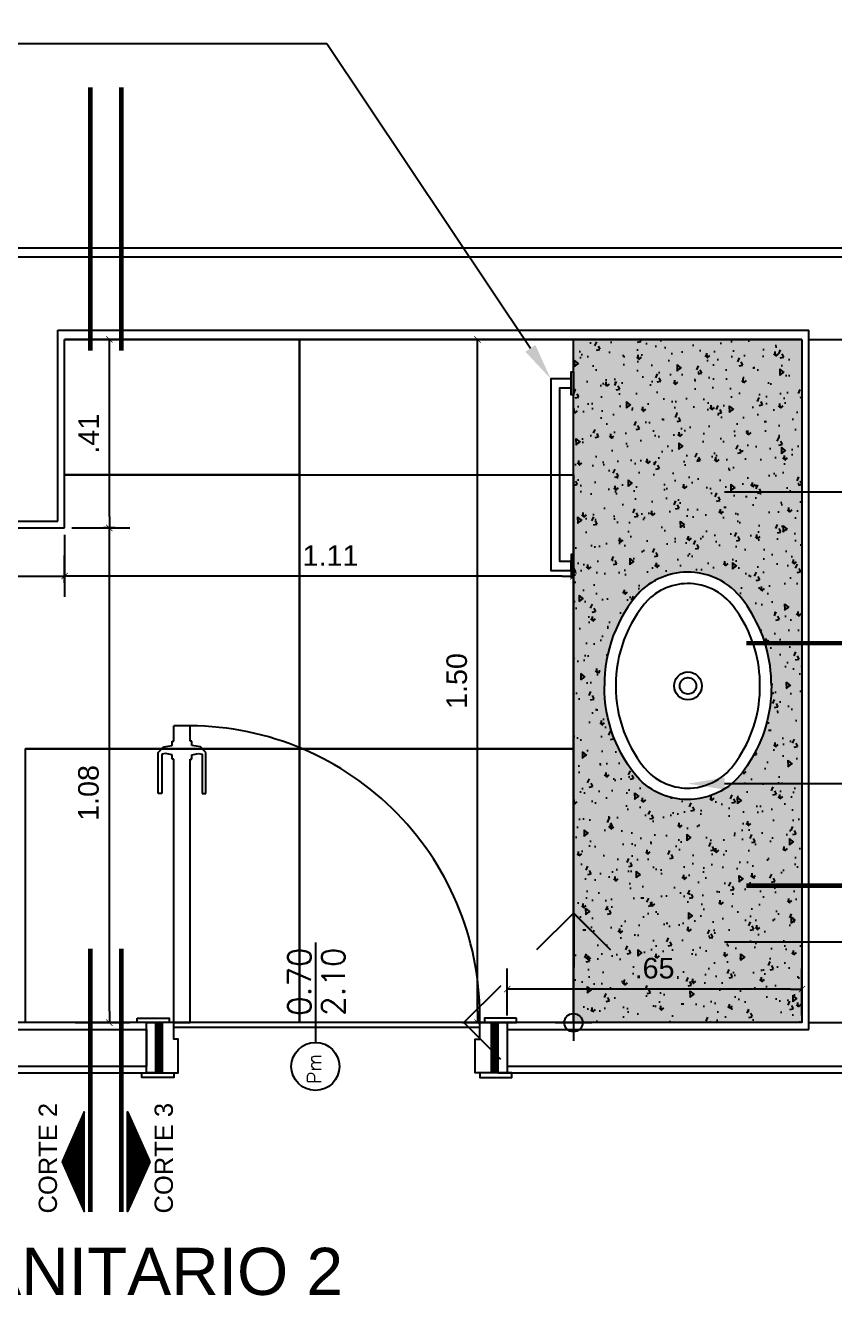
# Model space of a CAD drawing. Header units: metres. Extents: x 198 to 412, y -54 to 17.
# Drawn here: x 251.427 to 253.198, y -3.518 to -0.737 of the extents above; entities that cross this region are included whole.
import ezdxf
from ezdxf import colors
from ezdxf.entities.mleader import LeaderData, LeaderLine
from ezdxf.math import Vec2, Vec3

# ---------------------------------------------------------------- set-up
doc = ezdxf.new("R2010")
doc.units = ezdxf.units.M
doc.header["$LTSCALE"] = 10
for name, color, linetype in [('01', 1, 'Continuous'), ('A-ABERTURAS', 2, 'Continuous'), ('A-EQUIPAMIENTO FIJO', 1, 'Continuous'), ('A-MUROS', 6, 'Continuous'), ('A-Revoques', 1, 'Continuous'), ('A-TEXTOS', 2, 'Continuous'), ('Abert Nomen', 2, 'Continuous'), ('contorno', 2, 'Continuous'), ('HT-253', 253, 'Continuous'), ('TCOTA', 1, 'Continuous'), ('Texto', 3, 'Continuous'), ('TM-REVEST', 252, 'Continuous')]:
    doc.layers.add(name, color=color, linetype=linetype)
doc.styles.add('ARIAL', font='arial.ttf')
doc.styles.get("Standard").update_dxf_attribs({"font": 'arial.ttf'})
doc.styles.add('T6', font='romans.shx', dxfattribs={"height": 0.06})
doc.dimstyles.new('ST-COTA-25', dxfattribs={"dimscale": 0.25, "dimtxt": 0.18, "dimasz": 0.1, "dimexe": 0.18, "dimexo": 0.0625, "dimgap": 0.09, "dimtad": 1, "dimzin": 4, "dimdsep": 46, "dimtxsty": 'ARIAL', "dimblk1": 'COTA_N', "dimblk2": 'COTA_N', "dimsah": 1, "dimcen": 0.09, "dimclrd": 8, "dimclre": 8, "dimclrt": 1, "dimadec": 0, "dimazin": 0, "dimtfac": 1, "dimtix": 1, "dimtmove": 0, "dimatfit": 3, "dimldrblk": 'COTA_N', "dimfxl": 0.18, "dimtolj": 1, "dimtzin": 0, "dimarcsym": 0})

# ---------------------------------------------------------------- blocks, each defined once
blk = doc.blocks.new('hoja 65')
for p, q in [((1.8722, 6.9573), (1.8722, 6.9907)), ((1.9082, 6.9907), (1.8722, 6.9907)), ((1.8722, 6.9573), (1.8722, 6.9907)), ((1.9082, 6.9907), (1.8722, 6.9907)), ((1.9082, 6.9573), (1.9082, 6.9907)), ((1.9082, 6.9573), (1.9082, 6.9907)), ((1.869, 6.9476), (1.869, 6.9573)), ((1.869, 6.9573), (1.8722, 6.9573)), ((1.869, 6.9476), (1.869, 6.9573)), ((1.869, 6.9573), (1.8722, 6.9573)), ((1.9115, 6.9573), (1.9082, 6.9573)), ((1.9115, 6.9573), (1.9082, 6.9573)), ((1.9115, 6.9476), (1.9115, 6.9573)), ((1.9115, 6.9476), (1.9115, 6.9573)), ((1.8378, 6.9321), (1.8496, 6.945)), ((1.8378, 6.9321), (1.8496, 6.945)), ((1.8378, 6.8428), (1.8378, 6.9321)), ((1.8378, 6.8428), (1.8378, 6.9321)), ((1.8539, 6.9299), (1.8464, 6.9283)), ((1.8539, 6.9299), (1.8464, 6.9283)), ((1.8464, 6.9283), (1.8464, 6.8428)), ((1.8464, 6.9283), (1.8464, 6.8428)), ((1.8496, 6.945), (1.869, 6.9476)), ((1.8496, 6.945), (1.869, 6.9476)), ((1.8684, 6.9272), (1.8539, 6.9299)), ((1.8684, 6.9272), (1.8539, 6.9299)), ((1.8684, 6.9175), (1.8684, 6.9272)), ((1.8684, 6.9175), (1.8684, 6.9272)), ((1.9308, 6.945), (1.9115, 6.9476)), ((1.9308, 6.945), (1.9115, 6.9476)), ((1.912, 6.9272), (1.9265, 6.9299)), ((1.912, 6.9272), (1.9265, 6.9299)), ((1.912, 6.9175), (1.912, 6.9272)), ((1.912, 6.9175), (1.912, 6.9272)), ((1.9265, 6.9299), (1.9341, 6.9283)), ((1.9265, 6.9299), (1.9341, 6.9283)), ((1.9427, 6.9321), (1.9308, 6.945)), ((1.9427, 6.9321), (1.9308, 6.945)), ((1.9341, 6.9283), (1.9341, 6.8428)), ((1.9341, 6.9283), (1.9341, 6.8428)), ((1.9427, 6.8428), (1.9427, 6.9321)), ((1.9427, 6.8428), (1.9427, 6.9321)), ((1.8722, 6.9175), (1.8684, 6.9175)), ((1.8722, 6.9175), (1.8684, 6.9175)), ((1.8722, 6.3407), (1.8722, 6.9175)), ((1.8722, 6.3407), (1.8722, 6.9175)), ((1.9082, 6.3407), (1.9082, 6.9175)), ((1.9082, 6.9175), (1.912, 6.9175)), ((1.9082, 6.3407), (1.9082, 6.9175)), ((1.9082, 6.9175), (1.912, 6.9175)), ((1.8464, 6.8428), (1.8378, 6.8428)), ((1.8464, 6.8428), (1.8378, 6.8428)), ((1.9341, 6.8428), (1.9427, 6.8428)), ((1.9341, 6.8428), (1.9427, 6.8428)), ((1.8722, 6.3407), (1.9082, 6.3407)), ((1.8722, 6.3407), (1.9082, 6.3407))]:
    blk.add_line(p, q)
blk = doc.blocks.new('A$C9029')
at = {"transparency": 33554661}
h = blk.add_hatch(dxfattribs=at)
h.set_pattern_fill('ANSI31', color=1, scale=0.001, angle=180, style=0)
h.set_pattern_definition([(135, (3010.01075, -1180.768174), (0.0022450640303, 0.0022450640303), [])])
h.paths.add_polyline_path([(0.79, 0.01), (0.79, 0.12), (0.775, 0.12), (0.775, 0.01)])
h.paths.add_polyline_path([(0.055, 0.01), (0.055, 0.12), (0.04, 0.12), (0.04, 0.01)])
for p, q in [((0.04, 0.12), (0.02, 0.12)), ((0.79, 0.12), (0.81, 0.12)), ((0.04, 0.01), (0.02, 0.01)), ((0.79, 0.01), (0.81, 0.01))]:
    blk.add_line(p, q, dxfattribs=at)
for points in [[(0, 0.13), (0.07, 0.13), (0.07, 0.12), (0, 0.12)], [(0.83, 0.13), (0.76, 0.13), (0.76, 0.12), (0.83, 0.12)], [(0.01, 0.01), (0.08, 0.01), (0.08, 0), (0.01, 0)], [(0.82, 0.01), (0.75, 0.01), (0.75, 0), (0.82, 0)]]:
    blk.add_lwpolyline(points, close=True, dxfattribs=at)
at = {"color": 0, "linetype": 'ByBlock', "transparency": 33554661}
for points in [[(0.02, 0.12), (0.04, 0.12), (0.04, 0.01), (0.02, 0.01)], [(0.055, 0.12), (0.055, 0.01), (0.09, 0.01), (0.09, 0.084), (0.08, 0.084), (0.08, 0.12)], [(0.775, 0.12), (0.775, 0.01), (0.74, 0.01), (0.74, 0.084), (0.75, 0.084), (0.75, 0.12)], [(0.79, 0.12), (0.81, 0.12), (0.81, 0.01), (0.79, 0.01)]]:
    blk.add_lwpolyline(points, close=True, dxfattribs=at)
at = {"color": 1, "transparency": 33554661}
blk.add_arc((0.1135, 0.1333), 0.6367, 358.7992, 89.7714, dxfattribs=at)
at = {"transparency": 33554661}
blk.add_blockref('hoja 65', (-1.7922, -6.2207), dxfattribs=at)
blk = doc.blocks.new('L-37-s')
at = {"layer": 'A-EQUIPAMIENTO FIJO'}
for points in [[(0.0002, -0.1, 0.145827), (-0.1681, -0.1487, 0.090827), (-0.22, -0.194, 0.12568), (-0.2484, -0.2673, 0.221372), (-0.2058, -0.3881, 0.186059), (0.0002, -0.4655, 0.186059)], [(-0.0002, -0.1, -0.145827), (0.1681, -0.1487, -0.090827), (0.22, -0.194, -0.12568), (0.2484, -0.2673, -0.221372), (0.2058, -0.3881, -0.186059), (-0.0002, -0.4655, -0.186059)]]:
    blk.add_lwpolyline(points, format="xyb", dxfattribs=at)
blk.add_lwpolyline([(0, -0.125, 0.14623), (-0.155, -0.17, 0.09047), (-0.2, -0.209, 0.123903), (-0.2235, -0.27, 0.21906), (-0.1885, -0.37, 0.185248), (0, -0.4405, 0.185248), (0.1885, -0.37, 0.21906), (0.2235, -0.27, 0.123903), (0.2, -0.209, 0.09047), (0.155, -0.17, 0.14623)], format="xyb", close=True, dxfattribs=at)
for radius in [0.0305, 0.018]:
    blk.add_circle((0, -0.2825), radius, dxfattribs=at)
blk = doc.blocks.new('COTA_N')
for p, q in [((-1, 0), (0, 0)), ((0, 0.5), (0, -0.5))]:
    blk.add_line(p, q)
at = {"color": 3, "const_width": 0.065}
blk.add_lwpolyline([(0.14, 0.14), (0.28, 0.28), (0, 0), (-0.14, -0.14), (-0.28, -0.28)], dxfattribs=at)
blk = doc.blocks.new('*D249')
at = {"layer": 'Defpoints', "color": 0, "transparency": 16777216}
for p in [(250.7127, -1.8371), (251.5127, -1.8371), (251.5127, -1.9428)]:
    blk.add_point(p, dxfattribs=at)
at = {"layer": 'TCOTA', "color": 8, "lineweight": -2, "transparency": 16777216}
for p, q in [((250.7127, -1.8527), (250.7127, -1.9878)), ((251.5127, -1.8527), (251.5127, -1.9878)), ((250.7377, -1.9428), (251.4877, -1.9428))]:
    blk.add_line(p, q, dxfattribs=at)
at = {"layer": 'TCOTA', "color": 8, "lineweight": -2, "transparency": 16777216, "xscale": 0.025, "yscale": 0.025, "zscale": 0.025, "rotation": 180}
blk.add_blockref('COTA_N', (250.7127, -1.9428), dxfattribs=at)
at = {"layer": 'TCOTA', "color": 8, "lineweight": -2, "transparency": 16777216, "xscale": 0.025, "yscale": 0.025, "zscale": 0.025}
blk.add_blockref('COTA_N', (251.5127, -1.9428), dxfattribs=at)
at = {"layer": 'TCOTA', "color": 1, "transparency": 16777216, "insert": (251.1127, -1.8973), "char_height": 0.045, "attachment_point": 5, "style": 'ARIAL'}
blk.add_mtext('\\A1;.80', dxfattribs=at)
blk = doc.blocks.new('*D250')
at = {"layer": 'Defpoints', "color": 0, "transparency": 16777216}
for p in [(251.5127, -1.9428), (251.5127, -1.9727), (252.6268, -1.9727)]:
    blk.add_point(p, dxfattribs=at)
at = {"layer": 'TCOTA', "color": 8, "lineweight": -2, "transparency": 16777216}
for p, q in [((251.5127, -1.9571), (251.5127, -1.8978)), ((252.6268, -1.9571), (252.6268, -1.8978)), ((252.6018, -1.9428), (251.5377, -1.9428))]:
    blk.add_line(p, q, dxfattribs=at)
at = {"layer": 'TCOTA', "color": 8, "lineweight": -2, "transparency": 16777216, "xscale": 0.025, "yscale": 0.025, "zscale": 0.025, "rotation": 180}
blk.add_blockref('COTA_N', (251.5127, -1.9428), dxfattribs=at)
at = {"layer": 'TCOTA', "color": 8, "lineweight": -2, "transparency": 16777216, "xscale": 0.025, "yscale": 0.025, "zscale": 0.025}
blk.add_blockref('COTA_N', (252.6268, -1.9428), dxfattribs=at)
at = {"layer": 'TCOTA', "color": 1, "transparency": 16777216, "insert": (252.0948, -1.8977), "char_height": 0.045, "attachment_point": 5, "style": 'ARIAL'}
blk.add_mtext('\\A1;1.11', dxfattribs=at)
blk = doc.blocks.new('*D251')
at = {"layer": 'Defpoints', "color": 0, "transparency": 16777216}
for p in [(251.5127, -1.4245), (251.6106, -1.4245), (251.5127, -1.8371)]:
    blk.add_point(p, dxfattribs=at)
at = {"layer": 'TCOTA', "color": 8, "lineweight": -2, "transparency": 16777216}
for p, q in [((251.5283, -1.4245), (251.6556, -1.4245)), ((251.6106, -1.8121), (251.6106, -1.4495)), ((251.5283, -1.8371), (251.6556, -1.8371))]:
    blk.add_line(p, q, dxfattribs=at)
at = {"layer": 'TCOTA', "color": 8, "lineweight": -2, "transparency": 16777216, "xscale": 0.025, "yscale": 0.025, "zscale": 0.025}
for p, rotation in [((251.6106, -1.4245), 90), ((251.6106, -1.8371), 270)]:
    blk.add_blockref('COTA_N', p, dxfattribs=dict(at, rotation=rotation))
at = {"layer": 'TCOTA', "color": 1, "transparency": 16777216, "insert": (251.5655, -1.6308), "char_height": 0.045, "attachment_point": 5, "rotation": 90, "style": 'ARIAL'}
blk.add_mtext('\\A1;.41', dxfattribs=at)
blk = doc.blocks.new('*D252')
at = {"layer": 'Defpoints', "color": 0, "transparency": 16777216}
for p in [(251.5127, -1.8371), (251.6106, -1.8371), (251.5203, -2.9206)]:
    blk.add_point(p, dxfattribs=at)
at = {"layer": 'TCOTA', "color": 8, "lineweight": -2, "transparency": 16777216}
for p, q in [((251.5283, -1.8371), (251.6556, -1.8371)), ((251.6106, -2.8956), (251.6106, -1.8621)), ((251.5359, -2.9206), (251.6556, -2.9206))]:
    blk.add_line(p, q, dxfattribs=at)
at = {"layer": 'TCOTA', "color": 8, "lineweight": -2, "transparency": 16777216, "xscale": 0.025, "yscale": 0.025, "zscale": 0.025}
for p, rotation in [((251.6106, -1.8371), 90), ((251.6106, -2.9206), 270)]:
    blk.add_blockref('COTA_N', p, dxfattribs=dict(at, rotation=rotation))
at = {"layer": 'TCOTA', "color": 1, "transparency": 16777216, "insert": (251.5651, -2.4176), "char_height": 0.045, "attachment_point": 5, "rotation": 90, "style": 'ARIAL'}
blk.add_mtext('\\A1;1.08', dxfattribs=at)
blk = doc.blocks.new('*D253')
at = {"layer": 'Defpoints', "color": 0, "transparency": 16777216}
for p in [(252.4816, -2.8471), (253.1269, -2.9206), (252.4816, -2.9206)]:
    blk.add_point(p, dxfattribs=at)
at = {"layer": 'TCOTA', "color": 8, "lineweight": -2, "transparency": 16777216}
for p, q in [((252.4816, -2.905), (252.4816, -2.8021)), ((253.1269, -2.905), (253.1269, -2.8021)), ((253.1019, -2.8471), (252.5066, -2.8471))]:
    blk.add_line(p, q, dxfattribs=at)
at = {"layer": 'TCOTA', "color": 8, "lineweight": -2, "transparency": 16777216, "xscale": 0.025, "yscale": 0.025, "zscale": 0.025, "rotation": 180}
blk.add_blockref('COTA_N', (252.4816, -2.8471), dxfattribs=at)
at = {"layer": 'TCOTA', "color": 8, "lineweight": -2, "transparency": 16777216, "xscale": 0.025, "yscale": 0.025, "zscale": 0.025}
blk.add_blockref('COTA_N', (253.1269, -2.8471), dxfattribs=at)
at = {"layer": 'TCOTA', "color": 1, "transparency": 16777216, "insert": (252.8042, -2.8016), "char_height": 0.045, "attachment_point": 5, "style": 'ARIAL'}
blk.add_mtext('\\A1;.65', dxfattribs=at)
blk = doc.blocks.new('*D254')
at = {"layer": 'Defpoints', "color": 0, "transparency": 16777216}
for p in [(252.3671, -1.4245), (252.4167, -1.4245), (252.3671, -2.9206)]:
    blk.add_point(p, dxfattribs=at)
at = {"layer": 'TCOTA', "color": 8, "lineweight": -2, "transparency": 16777216}
for p, q in [((252.3827, -1.4245), (252.4617, -1.4245)), ((252.4167, -2.8956), (252.4167, -1.4495)), ((252.3827, -2.9206), (252.4617, -2.9206))]:
    blk.add_line(p, q, dxfattribs=at)
at = {"layer": 'TCOTA', "color": 8, "lineweight": -2, "transparency": 16777216, "xscale": 0.025, "yscale": 0.025, "zscale": 0.025}
for p, rotation in [((252.4167, -1.4245), 90), ((252.4167, -2.9206), 270)]:
    blk.add_blockref('COTA_N', p, dxfattribs=dict(at, rotation=rotation))
at = {"layer": 'TCOTA', "color": 1, "transparency": 16777216, "insert": (252.3713, -2.1725), "char_height": 0.045, "attachment_point": 5, "rotation": 90, "style": 'ARIAL'}
blk.add_mtext('\\A1;1.50', dxfattribs=at)
blk = doc.blocks.new('*D278')
at = {"layer": 'Defpoints', "color": 0, "transparency": 16777216}
for p in [(253.127, -1.4245), (253.6628, -1.4245), (253.1269, -2.9206)]:
    blk.add_point(p, dxfattribs=at)
at = {"layer": 'TCOTA', "color": 8, "lineweight": -2, "transparency": 16777216}
for p, q in [((253.1426, -1.4245), (253.7078, -1.4245)), ((253.6628, -2.8956), (253.6628, -1.4495)), ((253.1425, -2.9206), (253.7078, -2.9206))]:
    blk.add_line(p, q, dxfattribs=at)
at = {"layer": 'TCOTA', "color": 8, "lineweight": -2, "transparency": 16777216, "xscale": 0.025, "yscale": 0.025, "zscale": 0.025}
for p, rotation in [((253.6628, -1.4245), 90), ((253.6628, -2.9206), 270)]:
    blk.add_blockref('COTA_N', p, dxfattribs=dict(at, rotation=rotation))
at = {"layer": 'TCOTA', "color": 1, "transparency": 16777216, "insert": (253.6173, -2.1725), "char_height": 0.045, "attachment_point": 5, "rotation": 90, "style": 'ARIAL'}
blk.add_mtext('\\A1;1.50', dxfattribs=at)
blk = doc.blocks.new('dsdadaaa')
at = {"layer": 'contorno', "color": 1}
for p, q in [((338.3528, -127.3552), (338.3528, -127.2752)), ((338.3929, -127.3151), (338.3129, -127.3151))]:
    blk.add_line(p, q, dxfattribs=at)
at = {"layer": 'contorno', "color": 3}
blk.add_lwpolyline([(338.4328, -127.4751), (338.3525, -127.5549), (338.2728, -127.4751), (338.3523, -127.5551), (338.3528, -127.3151), (338.5928, -127.3151), (338.5128, -127.3951), (338.5928, -127.3151), (338.5128, -127.2351)], dxfattribs=at)
at = {"layer": 'contorno', "color": 1}
blk.add_circle((338.3529, -127.315), 0.02, dxfattribs=at)

msp = doc.modelspace()

# ---------------------------------------------------------------- hatches: boundary and pattern name
at = {"layer": 'HT-253'}
h = msp.add_hatch(dxfattribs=at)
h.set_pattern_fill('AR-CONC', color=1, scale=0.0005, angle=45, double=1)
h.set_pattern_definition([(95, (-286.13939, -11780.41605), (0.07004732517, 0.0587766897), [0.009525, -0.104775]), (40, (-286.13939, -11780.41605), (-0.0800092266, 0.0550883643), [0.00762, -0.0838202921]), (145.4514447, (-286.13355, -11780.41115), (-0.0099618988, 0.1138650511), [0.0080950044, -0.0890451223]), (91.1842, (-286.15735, -11780.39809), (0.1107051216, 0.0809767064), [0.0142875, -0.1571625]), (141.6355576, (-286.14812, -11780.39134), (-0.0035433087, 0.1714133818), [0.0121425116, -0.133567804]), (36.1841512, (-286.15735, -11780.39809), (-0.0035433087, 0.1714133818), [0.0114299835, -0.125729866]), (66, (-286.14388, -11780.393596), (0.08975998965, 0.01744757454), [0.009525, -0.104775]), (11, (-286.14388, -11780.3936), (-0.04326996326, 0.0869705966), [0.00762, -0.08382]), (116.451445, (-286.1364, -11780.39214), (0.04649002594, 0.10441817135), [0.0080950044, -0.0890449688]), (82.5, (-286.139388, -11780.416046), (-0.02880273453, 0.03098670684), [0, -0.082804, 0, -0.08509, 0, -0.0841375]), (52.5, (-286.13939, -11780.416046), (-0.01179486366, 0.05904350014), [0, -0.048514, 0, -0.080899, 0, -0.0320675]), (12.5, (-286.159414, -11780.436072), (0.04996393152, 0.04591309779), [0, -0.03175, 0, -0.09906, 0, -0.131445]), (2.5, (-286.168394, -11780.44505), (0.0433819522, 0.06136119644), [0, -0.041275, 0, -0.065786, 0, -0.093345])])
h.paths.add_polyline_path([(253.1268, -1.4245), (252.6268, -1.4244), (252.6269, -2.9206), (253.1269, -2.9206)])
h.paths.add_polyline_path([(252.7719, -2.3889, -0.18588), (252.6944, -2.1831, -0.18588), (252.7719, -1.9773, -0.221372), (252.8926, -1.9348, -0.12568), (252.966, -1.9631, -0.090827), (253.0112, -2.015, -0.145664), (253.0599, -2.1831, -0.145664), (253.0112, -2.3513, -0.090827), (252.966, -2.4031, -0.12568), (252.8926, -2.4315, -0.221372)], flags=16)
h.paths.add_polyline_path([(252.7899, -2.3716, -0.185248), (252.7194, -2.1831, -0.185248), (252.7899, -1.9946, -0.21906), (252.8899, -1.9596, -0.123903), (252.9509, -1.9831, -0.09047), (252.9899, -2.0281, -0.14623), (253.0349, -2.1831, -0.14623), (252.9899, -2.3381, -0.09047), (252.9509, -2.3831, -0.123903), (252.8899, -2.4066, -0.21906)], flags=0)
h.paths.add_polyline_path([(252.8469, -2.1831, -1), (252.9079, -2.1831, -1)], flags=0)
h.paths.add_polyline_path([(252.8594, -2.1831, -1), (252.8954, -2.1831, -1)], flags=0)
at = {"layer": 'HT-253', "transparency": 33554495}
h = msp.add_hatch(color=256, dxfattribs=at)
h.dxf.hatch_style = 1
h.paths.add_polyline_path([(253.1268, -1.4245), (252.6268, -1.4244), (252.6269, -2.9206), (253.1269, -2.9206)])
h.paths.add_polyline_path([(252.7719, -2.3889, -0.18588), (252.6944, -2.1831, -0.18588), (252.7719, -1.9773, -0.221372), (252.8926, -1.9348, -0.12568), (252.966, -1.9631, -0.090827), (253.0112, -2.015, -0.145664), (253.0599, -2.1831, -0.145664), (253.0112, -2.3513, -0.090827), (252.966, -2.4031, -0.12568), (252.8926, -2.4315, -0.221372)], flags=16)
h.paths.add_polyline_path([(252.7899, -2.3716, -0.185248), (252.7194, -2.1831, -0.185248), (252.7899, -1.9946, -0.21906), (252.8899, -1.9596, -0.123903), (252.9509, -1.9831, -0.09047), (252.9899, -2.0281, -0.14623), (253.0349, -2.1831, -0.14623), (252.9899, -2.3381, -0.09047), (252.9509, -2.3831, -0.123903), (252.8899, -2.4066, -0.21906)], flags=0)
h.paths.add_polyline_path([(252.8469, -2.1831, -1), (252.9079, -2.1831, -1)], flags=0)
h.paths.add_polyline_path([(252.8594, -2.1831, -1), (252.8954, -2.1831, -1)], flags=0)
at = {"layer": 'Texto'}
h = msp.add_hatch(dxfattribs=at)
h.set_pattern_fill('_USER', color=251, scale=0.0025, angle=180, pattern_type=0)
h.set_pattern_definition([(180, (-120.1865095, -1294.630278), (-9e-19, -0.0025), [])])
h.paths.add_polyline_path([(251.5072, -3.2252), (251.5558, -3.3344), (251.5558, -3.116)])
h = msp.add_hatch(dxfattribs=at)
h.set_pattern_fill('_USER', color=251, scale=0.0025, angle=180, pattern_type=0)
h.set_pattern_definition([(180, (-120.2670356, -1294.630278), (-9e-19, -0.0025), [])])
h.paths.add_polyline_path([(251.699, -3.2252), (251.6504, -3.3344), (251.6504, -3.116)])

# ---------------------------------------------------------------- linework, layer by layer
at = {"layer": '01'}
for points in [[(252.6268, -1.4956), (252.6268, -1.5456), (252.6218, -1.5456), (252.6218, -1.4956), (252.6268, -1.4956)], [(252.6218, -1.9106), (252.5968, -1.9106), (252.5968, -1.5306), (252.6218, -1.5306), (252.6218, -1.5106), (252.5768, -1.5106), (252.5768, -1.9306), (252.6218, -1.9306), (252.6218, -1.9106)], [(252.6268, -1.9456), (252.6268, -1.8956), (252.6218, -1.8956), (252.6218, -1.9456), (252.6268, -1.9456)]]:
    msp.add_lwpolyline(points, dxfattribs=at)
at = {"layer": 'A-EQUIPAMIENTO FIJO', "transparency": 33554687}
msp.add_lwpolyline([(253.1268, -1.4245), (253.1269, -2.9206), (252.6269, -2.9206), (252.6268, -1.4244), (253.1268, -1.4245)], dxfattribs=at)
at = {"layer": 'A-MUROS', "transparency": 33554687}
for p, q in [((254.1626, -1.2445), (250.2884, -1.2445)), ((251.4977, -1.4045), (253.1419, -1.4045)), ((251.4977, -1.8221), (251.4977, -1.4045)), ((253.1419, -2.9356), (253.1419, -1.4045)), ((250.6977, -1.8221), (251.4977, -1.8221)), ((250.6977, -2.9356), (251.6916, -2.9356)), ((252.4816, -2.9356), (253.1419, -2.9356)), ((250.5777, -3.0156), (251.6916, -3.0156)), ((252.4816, -3.0156), (253.2619, -3.0156))]:
    msp.add_line(p, q, dxfattribs=at)
at = {"layer": 'A-MUROS'}
for p, q in [((251.6916, -2.9356), (251.6916, -3.0156)), ((252.4816, -2.9356), (252.4816, -3.0156))]:
    msp.add_line(p, q, dxfattribs=at)
at = {"layer": 'A-Revoques', "transparency": 33554687}
for p, q in [((253.9329, -1.2245), (250.2884, -1.2245)), ((253.1269, -1.4245), (251.5127, -1.4245)), ((251.5127, -1.8371), (251.5127, -1.4245)), ((251.5127, -1.4245), (253.1269, -1.4245)), ((253.1269, -1.4245), (253.1269, -2.9206)), ((250.7127, -1.8371), (251.5127, -1.8371)), ((251.6916, -2.9206), (250.7127, -2.9206)), ((253.1269, -2.9206), (252.4816, -2.9206)), ((250.5627, -3.0306), (251.6916, -3.0306)), ((252.4816, -3.0306), (253.2769, -3.0306))]:
    msp.add_line(p, q, dxfattribs=at)
at = {"layer": 'Abert Nomen', "transparency": 33554687}
msp.add_line((252.0616, -2.745), (252.0616, -2.9639), dxfattribs=at)
msp.add_circle((252.0616, -3.0165), 0.0526, dxfattribs=at)
at = {"layer": 'Texto', "color": 251, "const_width": 0.01}
for points in [[(251.5692, -0.8724), (251.5692, -1.449)], [(251.637, -0.8724), (251.637, -1.449)], [(253.5817, -2.0895), (253.0051, -2.0895)], [(253.5817, -2.6207), (253.0051, -2.6207)], [(251.5692, -3.335), (251.5692, -2.7584)], [(251.637, -3.335), (251.637, -2.7584)]]:
    msp.add_lwpolyline(points, dxfattribs=at)
at = {"layer": 'Texto', "color": 251}
for points in [[(251.5072, -3.2252), (251.5558, -3.3344), (251.5558, -3.116)], [(251.699, -3.2252), (251.6503, -3.3344), (251.6503, -3.116)]]:
    msp.add_lwpolyline(points, close=True, dxfattribs=at)
at = {"layer": 'TM-REVEST'}
msp.add_line((251.7516, -2.9306), (252.4216, -2.9306), dxfattribs=at)
for points in [[(252.0268, -1.4245), (252.0268, -1.7206), (251.5127, -1.7206)], [(252.0268, -1.7206), (252.0268, -1.4245)], [(251.5127, -1.7206), (252.0268, -1.7206), (252.0268, -2.3206), (251.4268, -2.3206)], [(252.0268, -2.3206), (252.0268, -1.7206), (252.6268, -1.7206), (252.6268, -2.3206), (252.0268, -2.3206)], [(251.4269, -2.9206), (251.4269, -2.3206), (252.0269, -2.3206), (252.0269, -2.9206), (251.4269, -2.9206)], [(252.0269, -2.9206), (252.0269, -2.3206), (252.6269, -2.3206), (252.6269, -2.9206), (252.0269, -2.9206)]]:
    msp.add_lwpolyline(points, dxfattribs=at)

# ---------------------------------------------------------------- block references
at = {"layer": 'A-ABERTURAS', "transparency": 33554687}
msp.add_blockref('A$C9029', (251.6716, -3.0406), dxfattribs=at)
at = {"layer": 'A-EQUIPAMIENTO FIJO', "transparency": 33554687, "rotation": 270}
msp.add_blockref('L-37-s', (253.1599, -2.1831), dxfattribs=at)
at = {"layer": 'contorno', "rotation": 180}
msp.add_blockref('dsdadaaa', (590.9795, -130.2357), dxfattribs=at)

# ---------------------------------------------------------------- texts
at = {"layer": 'A-TEXTOS', "insert": (250.5847, -3.2416), "char_height": 0.103182, "width": 3.312434, "attachment_point": 1}
msp.add_mtext('PLANTA \\PNÚCLEO SANITARIO 2', dxfattribs=at)
at = {"layer": 'Abert Nomen', "transparency": 33554687, "style": 'T6'}
for s, height, p in [('0.70', 0.05, (252.0517, -2.9059)), ('2.10', 0.05, (252.1259, -2.9059)), ('Pm', 0.03, (252.0741, -3.0544))]:
    msp.add_text(s, height=height, rotation=90, dxfattribs=at).set_placement(p)
at = {"layer": 'Texto', "char_height": 0.04, "width": 0.374252, "rotation": 90, "style": 'ARIAL'}
for s, insert, attachment_point in [('CORTE 2', (251.4965, -3.3385), 7), ('CORTE 3', (251.7097, -3.3385), 1)]:
    msp.add_mtext(s, dxfattribs=dict(at, insert=insert, attachment_point=attachment_point))

# ---------------------------------------------------------------- dimensions: what is measured, and where the dimension line sits
at = {"layer": 'TCOTA'}
for base, p1, p2, picture, middle in [((251.6106, -1.4245), (251.5127, -1.8371), (251.5127, -1.4245), '*D251', (251.5655, -1.6308)), ((252.4167, -1.4245), (252.3671, -2.9206), (252.3671, -1.4245), '*D254', (252.3713, -2.1725)), ((253.6628, -1.4245), (253.1269, -2.9206), (253.127, -1.4245), '*D278', (253.6173, -2.1725))]:
    dim = msp.add_linear_dim(base=base, p1=p1, p2=p2, angle=90, dimstyle='ST-COTA-25', dxfattribs=at)
    dim.commit()
    dim.dimension.update_dxf_attribs({"geometry": picture, "text_midpoint": middle})
dim = msp.add_linear_dim(base=(251.6106, -1.8371), p1=(251.5203, -2.9206), p2=(251.5127, -1.8371), angle=90, dimstyle='ST-COTA-25', dxfattribs=at)
dim.commit()
dim.dimension.update_dxf_attribs({"geometry": '*D252', "text_midpoint": (251.6106, -2.4176), "dimtype": 160})
for base, p1, p2, picture, middle in [((251.5127, -1.9428), (250.7127, -1.8371), (251.5127, -1.8371), '*D249', (251.1127, -1.8973)), ((252.4816, -2.8471), (253.1269, -2.9206), (252.4816, -2.9206), '*D253', (252.8042, -2.8016))]:
    dim = msp.add_linear_dim(base=base, p1=p1, p2=p2, dimstyle='ST-COTA-25', dxfattribs=at)
    dim.commit()
    dim.dimension.update_dxf_attribs({"geometry": picture, "text_midpoint": middle})
dim = msp.add_linear_dim(base=(251.5127, -1.9428), p1=(252.6268, -1.9727), p2=(251.5127, -1.9727), dimstyle='ST-COTA-25', dxfattribs=at)
dim.commit()
dim.dimension.update_dxf_attribs({"geometry": '*D250', "text_midpoint": (252.0948, -1.9428), "dimtype": 160})

# ---------------------------------------------------------------- leaders
at = {"layer": 'A-TEXTOS'}
ml = msp.add_multileader_mtext('Standard', dxfattribs=at)
ml.set_content('14', color=256, style='ARIAL')
ml.set_leader_properties(color=1)
ml.build(insert=Vec2(0, 0))
ml.multileader.update_dxf_attribs({"has_text_frame": 1, "arrow_head_size": 0.08, "scale": 0.02})
ctx = ml.context
ctx.base_point, ctx.scale, ctx.char_height, ctx.arrow_head_size, ctx.landing_gap_size, ctx.plane_origin = Vec3(250.0144, -0.7768), 0.02, 0.08, 0.08, 0.04, Vec3(251.9392, -0.7768)
ctx.text_align_type = 2
notes = []
notes.append((ctx, [(0, (1, 1, 0), (252.087, -0.7768), (-1, 0), 1.8858, [(0, [(252.5768, -1.5106)], 0, [])])]))
ctx.mtext.insert, ctx.mtext.alignment, ctx.mtext.flow_direction = Vec3(250.1612, -0.7368), 3, 5
ml = msp.add_multileader_mtext('Standard', dxfattribs=at)
ml.set_content('5', color=256, style='ARIAL')
ml.set_leader_properties(color=1)
ml.build(insert=Vec2(0, 0))
ml.multileader.update_dxf_attribs({"has_text_frame": 1, "arrow_head_size": 0.08, "scale": 0.02})
ctx = ml.context
ctx.base_point, ctx.scale, ctx.char_height, ctx.arrow_head_size, ctx.landing_gap_size, ctx.plane_origin = Vec3(253.973, -1.7585), 0.02, 0.08, 0.08, 0.04, Vec3(251.1164, -1.7585)
notes.append((ctx, [(0, (1, 1, 0), (253.6934, -1.7585), (1, 0), 0.2796, [(0, [(252.8774, -1.7585)], 0, [])])]))
ctx.mtext.insert, ctx.mtext.flow_direction = Vec3(254.013, -1.7178), 5
ml = msp.add_multileader_mtext('Standard', dxfattribs=at)
ml.set_content('19', color=256, style='ARIAL')
ml.set_leader_properties(color=1)
ml.build(insert=Vec2(0, 0))
ml.multileader.update_dxf_attribs({"has_text_frame": 1, "arrow_head_size": 0.08, "scale": 0.02})
ctx = ml.context
ctx.base_point, ctx.scale, ctx.char_height, ctx.arrow_head_size, ctx.landing_gap_size, ctx.plane_origin = Vec3(253.973, -2.3972), 0.02, 0.08, 0.08, 0.04, Vec3(251.1164, -2.3972)
notes.append((ctx, [(0, (1, 1, 0), (253.6934, -2.3972), (1, 0), 0.2796, [(0, [(252.8774, -2.3972)], 0, [])])]))
ctx.mtext.insert, ctx.mtext.flow_direction = Vec3(254.013, -2.3565), 5
ml = msp.add_multileader_mtext('Standard', dxfattribs=at)
ml.set_content('5', color=256, style='ARIAL')
ml.set_leader_properties(color=1)
ml.build(insert=Vec2(0, 0))
ml.multileader.update_dxf_attribs({"has_text_frame": 1, "arrow_head_size": 0.08, "scale": 0.02})
ctx = ml.context
ctx.base_point, ctx.scale, ctx.char_height, ctx.arrow_head_size, ctx.landing_gap_size, ctx.plane_origin = Vec3(253.973, -2.7436), 0.02, 0.08, 0.08, 0.04, Vec3(251.1164, -2.7436)
notes.append((ctx, [(0, (1, 1, 0), (253.6934, -2.7436), (1, 0), 0.2796, [(0, [(252.8774, -2.7436)], 0, [])])]))
ctx.mtext.insert, ctx.mtext.flow_direction = Vec3(254.013, -2.7029), 5
for ctx, leaders in notes:
    for number, flags, end, landing, length, lines in leaders:
        leader = LeaderData()
        leader.index, (leader.has_last_leader_line, leader.has_dogleg_vector, leader.attachment_direction) = number, flags
        leader.last_leader_point, leader.dogleg_vector, leader.dogleg_length = Vec3(end), Vec3(landing), length
        for number, points, colour, breaks in lines:
            line = LeaderLine()
            line.index, line.vertices, line.color, line.breaks = number, Vec3.list(points), colors.encode_raw_color(colour), breaks
            leader.lines.append(line)
        ctx.leaders.append(leader)

doc.saveas('drawing.dxf')
